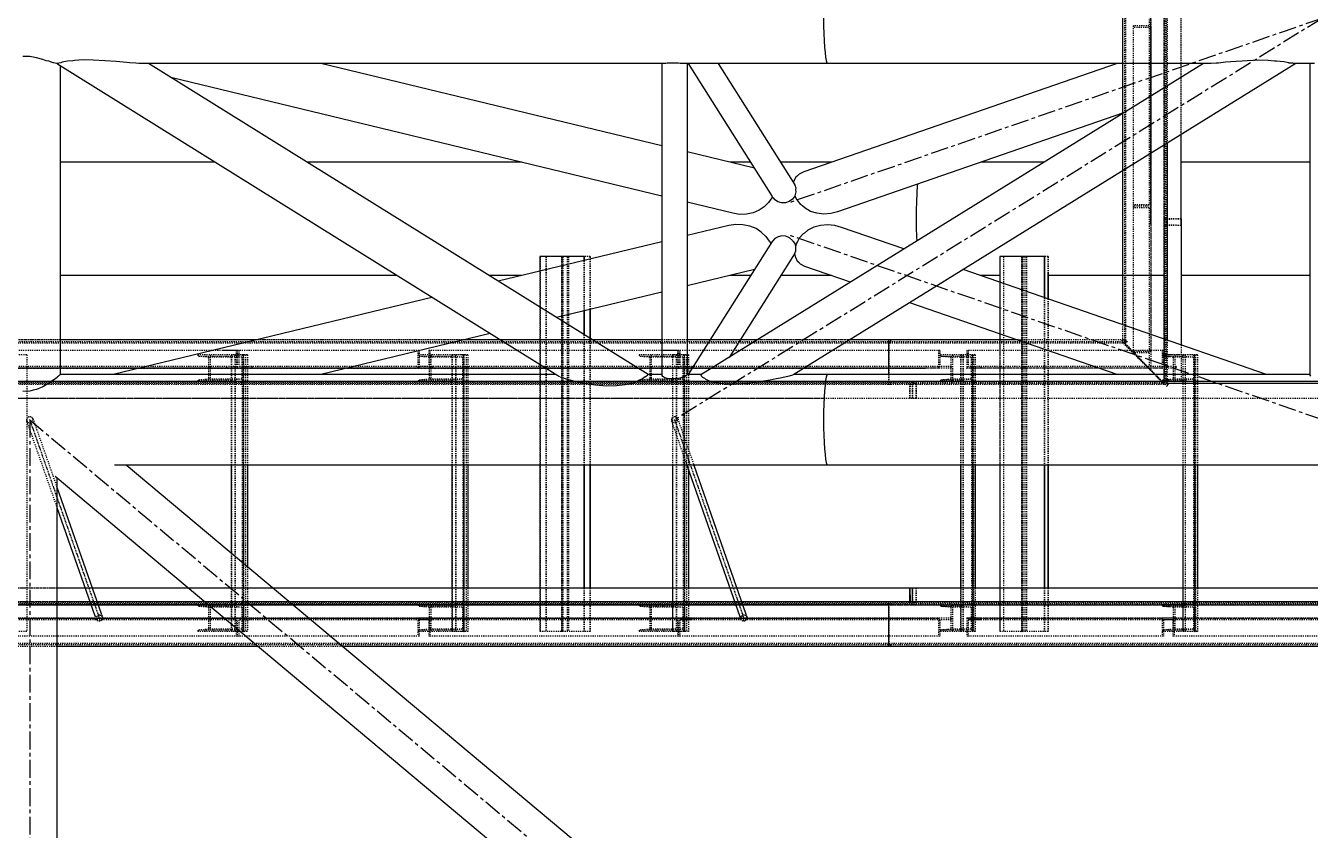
# Model space of a CAD drawing. Header units: millimetres. Extents: x 5143 to 30813, y 232 to 21408.
# Drawn here: x 10095 to 10670, y 3986 to 4347 of the extents above; entities that cross this region are included whole.
import ezdxf

# ---------------------------------------------------------------- set-up
doc = ezdxf.new("R2010")
doc.units = ezdxf.units.MM
doc.header["$LTSCALE"] = 0.25
for name, pattern in [('CENTER', [50.8, 31.75, -6.35, 6.35, -6.35]), ('XKITLINE00', [0]), ('XKITLINE02', [4, 2, -2]), ('XKITLINE03', [6, 3, -1, 1, -1])]:
    doc.linetypes.add(name, pattern=pattern)

msp = doc.modelspace()

# ---------------------------------------------------------------- linework, layer by layer
at = {"color": 1, "linetype": 'XKITLINE03'}
for p, q in [((10599, 4258.02), (10599, 5897.87)), ((10605, 4260.27), (10605, 5900.27)), ((10599.01, 4346.1), (10599.01, 4265.95)), ((10599.01, 4265.96), (10599.01, 4200.86)), ((10605.02, 4187.37), (10605.02, 4260.27)), ((10334.95, 4243.37), (10334.95, 4075.37)), ((10541.23, 4243.37), (10541.23, 4075.37)), ((10192.15, 4075.37), (10192.15, 4199.38)), ((10291.03, 4075.37), (10291.03, 4199.38)), ((10389.92, 4075.37), (10389.92, 4199.38)), ((10519.2, 4075.37), (10519.2, 4199.38)), ((10618.78, 4075.37), (10618.78, 4199.38)), ((9134.71, 4193.37), (10497.87, 4193.37)), ((10189.45, 4193.36), (10077.97, 4193.36)), ((10270.34, 4193.36), (10189.43, 4193.36)), ((10387.22, 4193.36), (10275.74, 4193.36)), ((10503.78, 4193.36), (10387.2, 4193.36)), ((10604, 4193.36), (10516.46, 4193.36)), ((10493.82, 4187.37), (9129.61, 4187.37)), ((10192.15, 4187.38), (10177.25, 4187.38)), ((10291.03, 4187.38), (10276.14, 4187.38)), ((10389.92, 4187.38), (10375.02, 4187.38)), ((11648.25, 4187.37), (10493.82, 4187.37)), ((10519.2, 4187.38), (10510.1, 4187.38)), ((10618.78, 4187.38), (10609.69, 4187.38)), ((10096.38, 4170.27), (10127.59, 4081.37)), ((10385.47, 4170.27), (10416.51, 4081.39)), ((9129.61, 4087.37), (10493.82, 4087.37)), ((10192.15, 4087.37), (10177.25, 4087.37)), ((10291.03, 4087.37), (10276.14, 4087.37)), ((10389.92, 4087.37), (10375.02, 4087.37)), ((10493.82, 4087.37), (11648.25, 4087.37)), ((10519.2, 4087.37), (10510.1, 4087.37)), ((10618.78, 4087.37), (10609.69, 4087.37)), ((9122.12, 4081.37), (10497.87, 4081.37)), ((10077.97, 4081.39), (10189.45, 4081.39)), ((10189.43, 4081.39), (10270.34, 4081.39)), ((10275.74, 4081.39), (10387.22, 4081.39)), ((10387.2, 4081.39), (10503.78, 4081.39)), ((10516.46, 4081.39), (10604, 4081.39)), ((10609.42, 4081.39), (10715.63, 4081.39))]:
    msp.add_line(p, q, dxfattribs=at)
at = {"color": 3, "linetype": 'XKITLINE02'}
for p, q in [((10605, 5900.27), (10605, 4257.26)), ((10605.85, 5900.07), (10605.85, 4257.47)), ((10612.5, 5897.39), (10612.5, 4260.15)), ((10586.3, 5888.14), (10586.3, 4204.83)), ((10587.15, 5888.14), (10587.15, 4205.79)), ((10587.68, 5887.3), (10587.69, 4203.68)), ((10604.92, 5887.3), (10604.92, 4186.75)), ((10605.45, 5888.14), (10605.45, 4187.82)), ((10586.3, 4370.57), (10586.3, 4307.64)), ((10606.3, 4370.57), (10606.3, 4294.24)), ((10612.5, 4370.57), (10612.5, 4257.39)), ((10598.21, 4352.68), (10598.21, 4346.76)), ((10598.21, 4352.68), (10598.21, 4266.61)), ((10599.01, 4352.68), (10599.01, 4343.74)), ((10599.01, 4352.68), (10599.01, 4265.95)), ((10598.21, 4346.76), (10591.01, 4346.76)), ((10591.01, 4346.76), (10591.01, 4343.74)), ((10591.01, 4346.76), (10591.01, 4265.95)), ((10599.01, 4346.1), (10591.01, 4346.1)), ((10586.3, 4307.52), (10586.3, 4281.85)), ((10599.01, 4272.54), (10598.21, 4272.54)), ((10598.21, 4266.61), (10591.01, 4266.61)), ((10591.01, 4265.96), (10591.01, 4265.31)), ((10599.01, 4265.96), (10591.01, 4265.96)), ((10591.01, 4265.96), (10591.01, 4200.21)), ((10599.01, 4265.95), (10591.01, 4265.95)), ((10598.21, 4265.31), (10591.01, 4265.31)), ((10598.21, 4265.31), (10598.21, 4259.46)), ((10598.21, 4265.31), (10598.21, 4194.36)), ((10599.01, 4265.96), (10599.01, 4259.46)), ((10599.01, 4265.96), (10599.01, 4194.36)), ((10599.01, 4259.46), (10598.21, 4259.46)), ((10612.5, 4260.27), (10605, 4260.27)), ((10605, 4260.27), (10605, 4257.26)), ((10612.5, 4257.26), (10605, 4257.26)), ((10605.02, 4260.27), (10605.02, 4187.37)), ((10612.52, 4260.27), (10605.02, 4260.27)), ((10612.5, 4260.15), (10605.85, 4260.07)), ((10605.85, 4260.07), (10605.85, 4257.47)), ((10612.5, 4257.39), (10605.85, 4257.47)), ((10605.87, 4260.27), (10605.87, 4187.37)), ((10612.5, 4258.76), (10612.5, 4257.26)), ((10325.21, 4243.37), (10325.21, 4075.37)), ((10327.74, 4243.37), (10327.74, 4075.37)), ((10327.89, 4243.37), (10327.89, 4075.37)), ((10334.78, 4243.37), (10334.78, 4075.37)), ((10335.42, 4243.37), (10335.42, 4075.37)), ((10337.31, 4243.37), (10337.31, 4075.37)), ((10337.95, 4243.37), (10337.95, 4075.37)), ((10347.67, 4243.37), (10344.84, 4243.37)), ((10344.84, 4241.61), (10344.84, 4219.08)), ((10344.99, 4241.64), (10344.99, 4219.11)), ((10347.52, 4243.37), (10347.52, 4219.73)), ((10347.67, 4243.37), (10347.67, 4219.76)), ((10531.36, 4243.37), (10531.36, 4075.37)), ((10532.91, 4243.37), (10532.91, 4075.37)), ((10533, 4243.37), (10533, 4075.37)), ((10541, 4243.37), (10541, 4075.37)), ((10541.65, 4243.37), (10541.65, 4075.37)), ((10542.54, 4243.37), (10542.54, 4075.37)), ((10543.19, 4243.37), (10543.19, 4075.37)), ((10552.92, 4243.37), (10551.19, 4243.37)), ((10552.83, 4243.37), (10552.83, 4236.02)), ((10552.92, 4243.37), (10552.92, 4235.78)), ((10325.06, 4236.83), (10325.06, 4149.97)), ((10531.27, 4231.96), (10531.27, 4208.78)), ((10551.19, 4225.06), (10551.19, 4149.97)), ((10551.28, 4225.03), (10551.28, 4149.97)), ((10552.83, 4224.5), (10552.83, 4149.97)), ((10552.92, 4224.47), (10552.92, 4149.97)), ((10481.46, 4204.69), (9136.74, 4204.69)), ((10482.26, 4205.22), (9138.29, 4205.22)), ((10482.26, 4206.07), (9151.09, 4206.07)), ((10110.03, 4206.07), (10082.73, 4206.07)), ((10291.05, 4206.07), (10197.86, 4206.07)), ((10348.62, 4206.07), (10307.33, 4206.07)), ((10344.84, 4208.43), (10344.84, 4149.97)), ((10344.99, 4208.34), (10344.99, 4149.97)), ((10347.52, 4206.76), (10347.52, 4149.97)), ((10347.67, 4206.67), (10347.67, 4149.97)), ((10391.17, 4206.07), (10379.77, 4206.07)), ((10414.84, 4206.07), (10401.36, 4206.07)), ((10463.99, 4206.07), (10422.54, 4206.07)), ((10482.26, 4205.22), (10481.46, 4204.69)), ((10482.26, 4205.22), (10481.46, 4204.69)), ((10481.46, 4204.69), (10481.46, 4187.46)), ((10481.46, 4204.69), (10481.46, 4187.46)), ((10587.38, 4204.69), (10481.46, 4204.69)), ((10482.26, 4206.07), (10482.26, 4205.22)), ((10482.26, 4206.07), (10482.26, 4205.22)), ((10588.44, 4205.22), (10482.26, 4205.22)), ((10531.27, 4206.07), (10531.27, 4149.97)), ((10587.63, 4206.07), (10539.1, 4206.07)), ((10605.06, 4186.07), (10585.85, 4206.07)), ((10587.15, 4205.79), (10586.3, 4206.63)), ((10606.3, 4185.19), (10586.3, 4204.83)), ((10587.15, 4205.79), (10587.69, 4203.68)), ((10588.44, 4205.22), (10587.38, 4204.69)), ((10603.93, 4187.46), (10587.38, 4204.69)), ((10587.63, 4206.07), (10588.44, 4205.22)), ((10606.3, 4205.99), (10606.3, 4185.19)), ((10606.3, 4205.99), (10606.3, 4186.98)), ((10188.96, 4201.36), (10077.48, 4201.36)), ((10095.05, 4199.38), (10087.83, 4199.38)), ((10095.05, 4199.38), (10095.05, 4075.37)), ((10192.15, 4199.38), (10171.81, 4199.38)), ((10171.81, 4199.38), (10171.81, 4198.7)), ((10186.71, 4198.7), (10171.81, 4198.7)), ((10176.56, 4198.31), (10171.81, 4198.7)), ((10177.25, 4199.38), (10177.25, 4187.38)), ((10189.45, 4201.36), (10183.16, 4201.36)), ((10186.71, 4199.38), (10186.71, 4149.97)), ((10193.94, 4199.38), (10186.71, 4199.38)), ((10186.71, 4199.38), (10186.71, 4198.7)), ((10191.46, 4198.31), (10186.71, 4198.7)), ((10186.81, 4199.38), (10186.81, 4075.37)), ((10188.4, 4199.38), (10188.4, 4075.37)), ((10188.5, 4199.38), (10188.5, 4075.37)), ((10188.96, 4201.36), (10188.96, 4194.16)), ((10270.99, 4201.36), (10189.43, 4201.36)), ((10189.43, 4201.36), (10189.43, 4193.36)), ((10189.45, 4201.36), (10189.45, 4193.36)), ((10190.09, 4201.36), (10190.09, 4194.16)), ((10191.62, 4199.38), (10191.62, 4075.37)), ((10192.15, 4199.38), (10192.15, 4149.97)), ((10192.15, 4199.38), (10192.15, 4187.38)), ((10193.09, 4199.38), (10193.09, 4075.37)), ((10193.94, 4199.38), (10193.94, 4149.97)), ((10270.99, 4201.36), (10270.34, 4201.36)), ((10270.34, 4201.36), (10270.34, 4193.36)), ((10291.03, 4199.38), (10270.7, 4199.38)), ((10270.7, 4199.38), (10270.7, 4198.7)), ((10285.59, 4198.7), (10270.7, 4198.7)), ((10275.44, 4198.31), (10270.7, 4198.7)), ((10270.99, 4201.36), (10270.99, 4194.16)), ((10386.73, 4201.36), (10275.25, 4201.36)), ((10275.25, 4201.36), (10275.25, 4194.16)), ((10275.74, 4201.36), (10275.74, 4193.36)), ((10276.14, 4199.38), (10276.14, 4187.38)), ((10285.59, 4199.38), (10285.59, 4198.7)), ((10285.59, 4199.38), (10285.59, 4149.97)), ((10292.82, 4199.38), (10285.59, 4199.38)), ((10290.34, 4198.31), (10285.59, 4198.7)), ((10285.7, 4199.38), (10285.7, 4075.37)), ((10287.28, 4199.38), (10287.28, 4075.37)), ((10287.38, 4199.38), (10287.38, 4075.37)), ((10290.5, 4199.38), (10290.5, 4075.37)), ((10291.03, 4199.38), (10291.03, 4187.38)), ((10291.03, 4199.38), (10291.03, 4149.97)), ((10291.97, 4199.38), (10291.97, 4075.37)), ((10292.82, 4199.38), (10292.82, 4149.97)), ((10389.92, 4199.38), (10369.58, 4199.38)), ((10369.58, 4199.38), (10369.58, 4198.7)), ((10384.48, 4198.7), (10369.58, 4198.7)), ((10374.33, 4198.31), (10369.58, 4198.7)), ((10375.02, 4199.38), (10375.02, 4187.38)), ((10387.22, 4201.36), (10380.86, 4201.36)), ((10384.48, 4199.38), (10384.48, 4149.97)), ((10391.71, 4199.38), (10384.48, 4199.38)), ((10384.48, 4199.38), (10384.48, 4198.7)), ((10389.23, 4198.31), (10384.48, 4198.7)), ((10384.58, 4199.38), (10384.58, 4075.37)), ((10386.17, 4199.38), (10386.17, 4075.37)), ((10386.27, 4199.38), (10386.27, 4075.37)), ((10386.73, 4201.36), (10386.73, 4194.16)), ((10504.35, 4201.36), (10387.2, 4201.36)), ((10387.2, 4201.36), (10387.2, 4193.36)), ((10387.22, 4201.36), (10387.22, 4193.36)), ((10387.77, 4201.36), (10387.77, 4194.16)), ((10389.38, 4199.38), (10389.38, 4075.37)), ((10389.92, 4199.38), (10389.92, 4149.97)), ((10389.92, 4199.38), (10389.92, 4187.38)), ((10390.85, 4199.38), (10390.85, 4075.37)), ((10391.71, 4199.38), (10391.71, 4147.88)), ((10504.35, 4201.36), (10503.78, 4201.36)), ((10503.78, 4201.36), (10503.78, 4193.36)), ((10504.35, 4201.36), (10504.35, 4194.16)), ((10519.2, 4199.38), (10504.62, 4199.38)), ((10504.62, 4199.38), (10504.62, 4198.7)), ((10513.72, 4198.7), (10504.62, 4198.7)), ((10509.4, 4198.31), (10504.62, 4198.7)), ((10510.1, 4199.38), (10510.1, 4187.38)), ((10513.72, 4199.38), (10513.72, 4149.97)), ((10520.29, 4199.38), (10513.72, 4199.38)), ((10513.72, 4199.38), (10513.72, 4198.7)), ((10518.5, 4198.31), (10513.72, 4198.7)), ((10513.78, 4199.38), (10513.78, 4075.37)), ((10514.75, 4199.38), (10514.75, 4075.37)), ((10514.81, 4199.38), (10514.81, 4075.37)), ((10604.63, 4201.36), (10516.46, 4201.36)), ((10516.46, 4201.36), (10516.46, 4193.36)), ((10517.09, 4201.36), (10517.09, 4194.16)), ((10518.6, 4199.38), (10518.6, 4075.37)), ((10519.2, 4199.38), (10519.2, 4149.97)), ((10519.2, 4199.38), (10519.2, 4187.38)), ((10519.49, 4199.38), (10519.49, 4075.37)), ((10520.29, 4199.38), (10520.29, 4149.97)), ((10604.92, 4186.75), (10587.69, 4203.68)), ((10599.01, 4200.86), (10591.01, 4200.86)), ((10598.21, 4200.21), (10591.01, 4200.21)), ((10604.63, 4201.36), (10604, 4201.36)), ((10604, 4201.36), (10604, 4193.36)), ((10618.78, 4199.38), (10604.21, 4199.38)), ((10613.06, 4199.38), (10604.21, 4199.38)), ((10604.21, 4199.38), (10604.21, 4198.7)), ((10613.3, 4198.7), (10604.21, 4198.7)), ((10608.99, 4198.31), (10604.21, 4198.7)), ((10604.63, 4201.36), (10604.63, 4194.16)), ((10609.69, 4199.38), (10609.69, 4187.38)), ((10612.52, 4203.84), (10612.52, 4187.37)), ((10613.3, 4199.38), (10613.3, 4198.7)), ((10613.3, 4199.38), (10613.3, 4149.97)), ((10619.87, 4199.38), (10613.3, 4199.38)), ((10618.08, 4198.31), (10613.3, 4198.7)), ((10613.37, 4199.38), (10613.37, 4075.37)), ((10614.33, 4199.38), (10614.33, 4075.37)), ((10614.4, 4199.38), (10614.4, 4075.37)), ((10618.18, 4199.38), (10618.18, 4075.37)), ((10618.78, 4199.38), (10618.78, 4187.38)), ((10618.78, 4199.38), (10618.78, 4149.97)), ((10619.08, 4199.38), (10619.08, 4075.37)), ((10619.87, 4199.38), (10619.87, 4149.97)), ((10188.96, 4194.16), (10073.05, 4194.16)), ((10189.45, 4193.36), (10073.05, 4193.36)), ((10181.91, 4193.36), (10077.97, 4193.36)), ((10191.46, 4198.31), (10176.56, 4198.31)), ((10176.56, 4198.31), (10176.56, 4188.44)), ((10184.53, 4194.16), (10184.53, 4193.36)), ((10188.96, 4194.16), (10184.53, 4194.16)), ((10276.9, 4193.36), (10189.43, 4193.36)), ((10276.9, 4194.16), (10190.09, 4194.16)), ((10191.46, 4198.31), (10191.46, 4188.44)), ((10195.99, 4194.16), (10195.99, 4193.36)), ((10276.9, 4193.36), (10270.34, 4193.36)), ((10386.73, 4194.16), (10270.82, 4194.16)), ((10270.82, 4194.16), (10270.82, 4193.36)), ((10387.22, 4193.36), (10270.82, 4193.36)), ((10276.9, 4194.16), (10270.99, 4194.16)), ((10290.34, 4198.31), (10275.44, 4198.31)), ((10275.44, 4198.31), (10275.44, 4188.44)), ((10380.05, 4193.36), (10275.74, 4193.36)), ((10276.9, 4194.16), (10276.9, 4193.36)), ((10290.34, 4198.31), (10290.34, 4188.44)), ((10389.23, 4198.31), (10374.33, 4198.31)), ((10374.33, 4198.31), (10374.33, 4188.44)), ((10382.3, 4194.16), (10382.3, 4193.36)), ((10386.73, 4194.16), (10382.3, 4194.16)), ((10509.51, 4193.36), (10387.2, 4193.36)), ((10509.51, 4194.16), (10387.77, 4194.16)), ((10389.23, 4198.31), (10389.23, 4188.44)), ((10392.92, 4194.16), (10392.92, 4193.36)), ((10509.51, 4193.36), (10503.78, 4193.36)), ((10509.51, 4194.16), (10504.35, 4194.16)), ((10518.5, 4198.31), (10509.4, 4198.31)), ((10509.4, 4198.31), (10509.4, 4188.44)), ((10509.51, 4194.16), (10509.51, 4193.36)), ((10597.98, 4193.36), (10516.46, 4193.36)), ((10610.28, 4194.16), (10517.09, 4194.16)), ((10518.5, 4198.31), (10518.5, 4188.44)), ((10522.74, 4194.16), (10522.74, 4193.36)), ((10610.28, 4194.16), (10597.17, 4194.16)), ((10610.28, 4193.36), (10597.98, 4193.36)), ((10599.01, 4194.36), (10598.21, 4194.36)), ((10618.08, 4198.31), (10608.99, 4198.31)), ((10608.99, 4198.31), (10608.99, 4188.44)), ((10610.28, 4194.16), (10610.28, 4193.36)), ((10618.08, 4198.31), (10618.08, 4188.44)), ((10481.46, 4187.46), (9118.85, 4187.46)), ((10482.26, 4186.92), (9119.29, 4186.92)), ((10493.82, 4187.37), (9126.63, 4187.37)), ((10481.36, 4187.37), (9126.63, 4187.37)), ((10176.56, 4188.44), (10171.81, 4188.06)), ((10186.71, 4188.06), (10171.81, 4188.06)), ((10171.81, 4188.06), (10171.81, 4187.38)), ((10192.15, 4187.38), (10171.81, 4187.38)), ((10191.46, 4188.44), (10176.56, 4188.44)), ((10191.46, 4188.44), (10186.71, 4188.06)), ((10186.71, 4188.06), (10186.71, 4187.38)), ((10275.44, 4188.44), (10270.7, 4188.06)), ((10285.59, 4188.06), (10270.7, 4188.06)), ((10270.7, 4188.06), (10270.7, 4187.38)), ((10291.03, 4187.38), (10270.7, 4187.38)), ((10290.34, 4188.44), (10275.44, 4188.44)), ((10290.34, 4188.44), (10285.59, 4188.06)), ((10285.59, 4188.06), (10285.59, 4187.38)), ((10374.33, 4188.44), (10369.58, 4188.06)), ((10384.48, 4188.06), (10369.58, 4188.06)), ((10369.58, 4188.06), (10369.58, 4187.38)), ((10389.92, 4187.38), (10369.58, 4187.38)), ((10389.23, 4188.44), (10374.33, 4188.44)), ((10389.23, 4188.44), (10384.48, 4188.06)), ((10384.48, 4188.06), (10384.48, 4187.38)), ((10481.36, 4190.57), (10481.36, 4186.07)), ((10481.36, 4190.57), (10481.36, 4186.07)), ((10482.26, 4186.92), (10481.46, 4187.46)), ((10482.26, 4186.92), (10481.46, 4187.46)), ((10603.93, 4187.46), (10481.46, 4187.46)), ((10482.26, 4186.92), (10482.26, 4186.07)), ((10482.26, 4186.92), (10482.26, 4186.07)), ((10606.01, 4186.92), (10482.26, 4186.92)), ((10490.84, 4187.37), (10490.84, 4179.87)), ((11636.37, 4187.37), (10492, 4187.37)), ((10492, 4187.37), (10492, 4179.87)), ((10493.82, 4187.37), (10493.82, 4179.87)), ((10493.82, 4187.37), (10493.82, 4179.87)), ((10509.4, 4188.44), (10504.62, 4188.06)), ((10513.72, 4188.06), (10504.62, 4188.06)), ((10504.62, 4188.06), (10504.62, 4187.38)), ((10519.2, 4187.38), (10504.62, 4187.38)), ((10518.5, 4188.44), (10509.4, 4188.44)), ((10518.5, 4188.44), (10513.72, 4188.06)), ((10513.72, 4188.06), (10513.72, 4187.38)), ((10606.01, 4186.92), (10603.93, 4187.46)), ((10608.99, 4188.44), (10604.21, 4188.06)), ((10613.3, 4188.06), (10604.21, 4188.06)), ((10604.21, 4188.06), (10604.21, 4187.38)), ((10618.78, 4187.38), (10604.21, 4187.38)), ((10605.45, 4187.82), (10604.92, 4186.75)), ((10612.52, 4187.37), (10605.02, 4187.37)), ((10606.3, 4186.98), (10605.45, 4187.82)), ((10606.01, 4186.92), (10606.83, 4186.07)), ((11641.67, 4187.37), (10606.3, 4187.37)), ((10618.08, 4188.44), (10608.99, 4188.44)), ((10618.08, 4188.44), (10613.3, 4188.06)), ((10613.3, 4188.06), (10613.3, 4187.38)), ((10482.26, 4186.07), (9117.29, 4186.07)), ((10493.61, 4186.52), (9126.73, 4186.52)), ((10606.83, 4186.07), (10481.36, 4186.07)), ((10491.04, 4186.52), (10490.97, 4179.87)), ((10492.13, 4186.52), (10492.08, 4179.87)), ((11634.04, 4186.52), (10492.13, 4186.52)), ((10493.61, 4186.52), (10493.69, 4179.87)), ((10493.69, 4186.52), (10493.74, 4179.87)), ((11641.69, 4186.52), (10606.3, 4186.52)), ((10493.82, 4179.87), (9126.63, 4179.87)), ((10452.49, 4179.87), (9126.63, 4179.87)), ((11642.97, 4179.87), (10492, 4179.87)), ((10493.82, 4179.87), (10493.69, 4179.87)), ((10095.3, 4171.16), (10094.94, 4170.52)), ((10094.94, 4170.52), (10094.96, 4169.8)), ((10094.96, 4169.8), (10095.36, 4169.22)), ((10094.96, 4169.8), (10108.56, 4131.05)), ((10095.96, 4171.57), (10095.3, 4171.16)), ((10096.73, 4171.63), (10095.96, 4171.57)), ((10097.4, 4171.33), (10096.73, 4171.63)), ((10097.4, 4171.33), (10097.76, 4170.81)), ((10097.83, 4170.03), (10097.46, 4169.39)), ((10097.76, 4170.81), (10097.81, 4170.75)), ((10097.81, 4170.75), (10097.83, 4170.03)), ((10097.81, 4170.75), (10108.56, 4140.1)), ((10384.39, 4171.16), (10384.03, 4170.52)), ((10384.03, 4170.52), (10384.05, 4169.8)), ((10384.05, 4169.8), (10384.45, 4169.22)), ((10384.05, 4169.8), (10390.97, 4149.97)), ((10385.05, 4171.57), (10384.39, 4171.16)), ((10385.82, 4171.63), (10385.05, 4171.57)), ((10386.49, 4171.33), (10385.82, 4171.63)), ((10386.49, 4171.33), (10386.9, 4170.75)), ((10386.92, 4170.03), (10386.55, 4169.39)), ((10386.9, 4170.75), (10386.92, 4170.03)), ((10386.9, 4170.75), (10394.15, 4149.97)), ((10096.04, 4168.92), (10095.36, 4169.22)), ((10096.81, 4168.98), (10096.04, 4168.92)), ((10097.46, 4169.39), (10096.81, 4168.98)), ((10385.13, 4168.92), (10384.45, 4169.22)), ((10385.9, 4168.98), (10385.13, 4168.92)), ((10386.55, 4169.39), (10385.9, 4168.98)), ((10186.71, 4110.53), (10186.71, 4075.37)), ((10192.15, 4105.97), (10192.15, 4075.37)), ((10193.94, 4104.48), (10193.94, 4075.37)), ((10493.82, 4094.87), (9254.12, 4094.87)), ((10108.56, 4094.87), (10084.2, 4094.87)), ((10124.44, 4094.87), (10121.26, 4094.87)), ((10205.4, 4094.87), (10167.45, 4094.87)), ((10285.59, 4094.87), (10285.59, 4075.37)), ((10291.03, 4094.87), (10291.03, 4075.37)), ((10292.82, 4094.87), (10292.82, 4075.37)), ((10325.06, 4094.87), (10325.06, 4075.37)), ((10344.84, 4094.87), (10344.84, 4075.37)), ((10344.99, 4094.87), (10344.99, 4075.37)), ((10347.52, 4094.87), (10347.52, 4075.37)), ((10347.67, 4094.87), (10347.67, 4075.37)), ((10384.48, 4094.87), (10384.48, 4075.37)), ((10389.92, 4094.87), (10389.92, 4075.37)), ((10391.71, 4094.87), (10391.71, 4075.37)), ((10413.39, 4094.87), (10410.22, 4094.87)), ((10492.08, 4094.87), (10492, 4094.87)), ((10493.69, 4094.87), (10492, 4094.87)), ((10492.08, 4094.87), (10492.13, 4088.22)), ((10493.69, 4094.87), (10493.61, 4088.22)), ((10493.74, 4094.87), (10493.69, 4088.22)), ((10493.82, 4094.87), (10493.74, 4094.87)), ((10493.82, 4094.87), (10493.82, 4087.37)), ((10493.82, 4094.87), (10493.82, 4087.37)), ((10513.72, 4094.87), (10513.72, 4075.37)), ((10519.2, 4094.87), (10519.2, 4075.37)), ((10520.29, 4094.87), (10520.29, 4075.37)), ((10531.27, 4094.87), (10531.27, 4075.37)), ((10551.19, 4094.87), (10551.19, 4075.37)), ((10551.28, 4094.87), (10551.28, 4075.37)), ((10552.83, 4094.87), (10552.83, 4075.37)), ((10552.92, 4094.87), (10552.92, 4075.37)), ((10613.3, 4094.87), (10613.3, 4075.37)), ((10618.78, 4094.87), (10618.78, 4075.37)), ((10619.87, 4094.87), (10619.87, 4075.37)), ((10481.46, 4087.29), (9120.42, 4087.29)), ((10482.26, 4087.82), (9120.92, 4087.82)), ((10493.82, 4087.37), (9126.63, 4087.37)), ((10493.61, 4088.22), (9126.73, 4088.22)), ((10482.26, 4088.67), (9256.31, 4088.67)), ((10108.56, 4088.67), (10084.2, 4088.67)), ((10126.62, 4088.67), (10123.44, 4088.67)), ((10128.43, 4083.52), (10129.02, 4081.85)), ((10184.37, 4087.37), (10171.81, 4087.37)), ((10171.81, 4087.37), (10171.81, 4086.69)), ((10186.71, 4086.69), (10171.81, 4086.69)), ((10176.56, 4086.31), (10171.81, 4086.69)), ((10212.81, 4088.67), (10174.86, 4088.67)), ((10191.46, 4086.31), (10176.56, 4086.31)), ((10176.56, 4086.31), (10176.56, 4076.44)), ((10192.15, 4087.37), (10177.12, 4087.37)), ((10177.25, 4087.37), (10177.25, 4075.37)), ((10186.71, 4087.37), (10186.71, 4086.69)), ((10191.46, 4086.31), (10186.71, 4086.69)), ((10191.46, 4086.31), (10191.46, 4076.44)), ((10192.15, 4087.37), (10192.15, 4075.37)), ((10291.03, 4087.37), (10270.7, 4087.37)), ((10270.7, 4087.37), (10270.7, 4086.69)), ((10285.59, 4086.69), (10270.7, 4086.69)), ((10275.44, 4086.31), (10270.7, 4086.69)), ((10290.34, 4086.31), (10275.44, 4086.31)), ((10275.44, 4086.31), (10275.44, 4076.44)), ((10276.14, 4087.37), (10276.14, 4075.37)), ((10285.59, 4087.37), (10285.59, 4086.69)), ((10290.34, 4086.31), (10285.59, 4086.69)), ((10290.34, 4086.31), (10290.34, 4076.44)), ((10291.03, 4087.37), (10291.03, 4075.37)), ((10389.92, 4087.37), (10369.58, 4087.37)), ((10369.58, 4087.37), (10369.58, 4086.69)), ((10384.48, 4086.69), (10369.58, 4086.69)), ((10374.33, 4086.31), (10369.58, 4086.69)), ((10389.23, 4086.31), (10374.33, 4086.31)), ((10374.33, 4086.31), (10374.33, 4076.44)), ((10375.02, 4087.37), (10375.02, 4075.37)), ((10384.48, 4087.37), (10384.48, 4086.69)), ((10389.23, 4086.31), (10384.48, 4086.69)), ((10389.23, 4086.31), (10389.23, 4076.44)), ((10389.92, 4087.37), (10389.92, 4075.37)), ((10415.56, 4088.67), (10412.38, 4088.67)), ((10482.26, 4087.82), (10481.46, 4087.29)), ((10482.26, 4087.82), (10481.46, 4087.29)), ((10481.46, 4087.29), (10481.46, 4070.06)), ((11649.64, 4087.29), (10481.46, 4087.29)), ((10481.46, 4087.29), (10481.46, 4070.06)), ((10482.26, 4088.67), (10482.26, 4087.82)), ((10482.26, 4088.67), (10482.26, 4087.82)), ((11650.11, 4087.82), (10482.26, 4087.82)), ((10490.84, 4088.67), (10490.84, 4087.37)), ((10491.04, 4088.67), (10491.04, 4088.22)), ((10492, 4088.67), (10492, 4087.37)), ((11659.14, 4087.37), (10492, 4087.37)), ((11658.89, 4088.22), (10492.13, 4088.22)), ((10519.2, 4087.37), (10504.62, 4087.37)), ((10504.62, 4087.37), (10504.62, 4086.69)), ((10513.72, 4086.69), (10504.62, 4086.69)), ((10509.4, 4086.31), (10504.62, 4086.69)), ((10518.5, 4086.31), (10509.4, 4086.31)), ((10509.4, 4086.31), (10509.4, 4076.44)), ((10510.1, 4087.37), (10510.1, 4075.37)), ((10513.72, 4087.37), (10513.72, 4086.69)), ((10518.5, 4086.31), (10513.72, 4086.69)), ((10518.5, 4086.31), (10518.5, 4076.44)), ((10519.2, 4087.37), (10519.2, 4075.37)), ((10618.78, 4087.37), (10604.21, 4087.37)), ((10604.21, 4087.37), (10604.21, 4086.69)), ((10613.3, 4086.69), (10604.21, 4086.69)), ((10608.99, 4086.31), (10604.21, 4086.69)), ((10618.08, 4086.31), (10608.99, 4086.31)), ((10608.99, 4086.31), (10608.99, 4076.44)), ((10609.69, 4087.37), (10609.69, 4075.37)), ((10613.3, 4087.37), (10613.3, 4086.69)), ((10618.08, 4086.31), (10613.3, 4086.69)), ((10618.08, 4086.31), (10618.08, 4076.44)), ((10618.78, 4087.37), (10618.78, 4075.37)), ((10189.45, 4081.39), (10073.05, 4081.39)), ((10188.96, 4080.59), (10073.05, 4080.59)), ((10125.64, 4082.41), (10126.17, 4080.9)), ((10126.51, 4082.26), (10126.15, 4081.62)), ((10126.15, 4081.62), (10126.17, 4080.9)), ((10126.17, 4080.9), (10126.57, 4080.32)), ((10127.17, 4082.67), (10126.51, 4082.26)), ((10127.25, 4080.02), (10126.57, 4080.32)), ((10127.94, 4082.73), (10127.17, 4082.67)), ((10128.02, 4080.08), (10127.25, 4080.02)), ((10128.61, 4082.43), (10127.94, 4082.73)), ((10128.67, 4080.49), (10128.02, 4080.08)), ((10128.61, 4082.43), (10129.02, 4081.85)), ((10129.04, 4081.13), (10128.67, 4080.49)), ((10129.02, 4081.85), (10129.04, 4081.13)), ((10184.53, 4081.39), (10184.53, 4080.59)), ((10188.96, 4080.59), (10188.96, 4073.39)), ((10195.99, 4081.39), (10189.43, 4081.39)), ((10189.43, 4081.39), (10189.43, 4073.39)), ((10276.9, 4081.39), (10189.43, 4081.39)), ((10189.45, 4081.39), (10189.45, 4073.39)), ((10195.99, 4080.59), (10190.09, 4080.59)), ((10190.09, 4080.59), (10190.09, 4073.39)), ((10276.9, 4080.59), (10190.09, 4080.59)), ((10195.99, 4081.39), (10195.99, 4080.59)), ((10270.34, 4081.39), (10270.34, 4073.39)), ((10275.74, 4081.39), (10270.82, 4081.39)), ((10270.82, 4081.39), (10270.82, 4080.59)), ((10387.22, 4081.39), (10270.82, 4081.39)), ((10275.25, 4080.59), (10270.82, 4080.59)), ((10386.73, 4080.59), (10270.82, 4080.59)), ((10270.99, 4080.59), (10270.99, 4073.39)), ((10275.25, 4080.59), (10275.25, 4073.39)), ((10275.74, 4081.39), (10275.74, 4073.39)), ((10276.9, 4081.39), (10276.9, 4080.59)), ((10382.3, 4081.39), (10382.3, 4080.59)), ((10386.73, 4080.59), (10386.73, 4073.39)), ((10392.92, 4081.39), (10387.2, 4081.39)), ((10387.2, 4081.39), (10387.2, 4073.39)), ((10509.51, 4081.39), (10387.2, 4081.39)), ((10387.22, 4081.39), (10387.22, 4073.39)), ((10392.92, 4080.59), (10387.77, 4080.59)), ((10387.77, 4080.59), (10387.77, 4073.39)), ((10509.51, 4080.59), (10387.77, 4080.59)), ((10392.92, 4081.39), (10392.92, 4080.59)), ((10414.68, 4082.1), (10415.09, 4080.92)), ((10415.43, 4082.28), (10415.07, 4081.63)), ((10415.07, 4081.63), (10415.09, 4080.92)), ((10415.09, 4080.92), (10415.49, 4080.34)), ((10416.09, 4082.69), (10415.43, 4082.28)), ((10416.17, 4080.03), (10415.49, 4080.34)), ((10416.86, 4082.75), (10416.09, 4082.69)), ((10416.94, 4080.1), (10416.17, 4080.03)), ((10417.53, 4082.45), (10416.86, 4082.75)), ((10417.59, 4080.5), (10416.94, 4080.1)), ((10417.47, 4083.21), (10417.94, 4081.86)), ((10417.53, 4082.45), (10417.94, 4081.86)), ((10417.96, 4081.15), (10417.59, 4080.5)), ((10417.94, 4081.86), (10417.96, 4081.15)), ((10503.78, 4081.39), (10503.78, 4073.39)), ((10504.35, 4080.59), (10504.35, 4073.39)), ((10509.51, 4081.39), (10509.51, 4080.59)), ((10522.74, 4081.39), (10516.46, 4081.39)), ((10516.46, 4081.39), (10516.46, 4073.39)), ((10610.28, 4081.39), (10516.46, 4081.39)), ((10522.74, 4080.59), (10517.09, 4080.59)), ((10517.09, 4080.59), (10517.09, 4073.39)), ((10610.28, 4080.59), (10517.09, 4080.59)), ((10522.74, 4081.39), (10522.74, 4080.59)), ((10604, 4081.39), (10604, 4073.39)), ((10609.42, 4081.39), (10604.14, 4081.39)), ((10604.14, 4081.39), (10604.14, 4080.59)), ((10715.63, 4081.39), (10604.14, 4081.39)), ((10608.9, 4080.59), (10604.14, 4080.59)), ((10715.1, 4080.59), (10604.14, 4080.59)), ((10604.63, 4080.59), (10604.63, 4073.39)), ((10608.9, 4080.59), (10608.9, 4073.39)), ((10609.42, 4081.39), (10609.42, 4073.39)), ((10610.28, 4081.39), (10610.28, 4080.59)), ((10189.45, 4073.39), (10077.48, 4073.39)), ((10095.05, 4075.37), (10087.83, 4075.37)), ((10176.56, 4076.44), (10171.81, 4076.05)), ((10186.71, 4076.05), (10171.81, 4076.05)), ((10171.81, 4076.05), (10171.81, 4075.37)), ((10192.15, 4075.37), (10171.81, 4075.37)), ((10191.46, 4076.44), (10176.56, 4076.44)), ((10191.46, 4076.44), (10186.71, 4076.05)), ((10186.71, 4076.05), (10186.71, 4075.37)), ((10193.94, 4075.37), (10186.71, 4075.37)), ((10190.09, 4073.39), (10189.43, 4073.39)), ((10270.99, 4073.39), (10189.43, 4073.39)), ((10275.44, 4076.44), (10270.7, 4076.05)), ((10285.59, 4076.05), (10270.7, 4076.05)), ((10270.7, 4076.05), (10270.7, 4075.37)), ((10291.03, 4075.37), (10270.7, 4075.37)), ((10275.74, 4073.39), (10275.25, 4073.39)), ((10387.22, 4073.39), (10275.25, 4073.39)), ((10290.34, 4076.44), (10275.44, 4076.44)), ((10290.34, 4076.44), (10285.59, 4076.05)), ((10285.59, 4076.05), (10285.59, 4075.37)), ((10292.82, 4075.37), (10285.59, 4075.37)), ((10347.67, 4075.37), (10325.06, 4075.37)), ((10374.33, 4076.44), (10369.58, 4076.05)), ((10384.48, 4076.05), (10369.58, 4076.05)), ((10369.58, 4076.05), (10369.58, 4075.37)), ((10389.92, 4075.37), (10369.58, 4075.37)), ((10389.23, 4076.44), (10374.33, 4076.44)), ((10389.23, 4076.44), (10384.48, 4076.05)), ((10384.48, 4076.05), (10384.48, 4075.37)), ((10391.71, 4075.37), (10384.48, 4075.37)), ((10387.77, 4073.39), (10387.2, 4073.39)), ((10504.35, 4073.39), (10387.2, 4073.39)), ((10509.4, 4076.44), (10504.62, 4076.05)), ((10513.72, 4076.05), (10504.62, 4076.05)), ((10504.62, 4076.05), (10504.62, 4075.37)), ((10519.2, 4075.37), (10504.62, 4075.37)), ((10518.5, 4076.44), (10509.4, 4076.44)), ((10518.5, 4076.44), (10513.72, 4076.05)), ((10513.72, 4076.05), (10513.72, 4075.37)), ((10520.29, 4075.37), (10513.72, 4075.37)), ((10517.09, 4073.39), (10516.46, 4073.39)), ((10604.63, 4073.39), (10516.46, 4073.39)), ((10552.92, 4075.37), (10531.27, 4075.37)), ((10608.99, 4076.44), (10604.21, 4076.05)), ((10613.3, 4076.05), (10604.21, 4076.05)), ((10604.21, 4076.05), (10604.21, 4075.37)), ((10618.78, 4075.37), (10604.21, 4075.37)), ((10609.42, 4073.39), (10608.9, 4073.39)), ((10715.63, 4073.39), (10608.9, 4073.39)), ((10618.08, 4076.44), (10608.99, 4076.44)), ((10618.08, 4076.44), (10613.3, 4076.05)), ((10613.3, 4076.05), (10613.3, 4075.37)), ((10619.87, 4075.37), (10613.3, 4075.37)), ((10481.46, 4070.06), (9120.42, 4070.06)), ((10482.26, 4069.52), (9120.92, 4069.52)), ((10108.56, 4068.67), (10084.2, 4068.67)), ((10236.69, 4068.67), (10198.74, 4068.67)), ((10482.26, 4068.67), (10481.36, 4068.67)), ((10482.26, 4069.52), (10481.46, 4070.06)), ((11653.17, 4070.06), (10481.46, 4070.06)), ((10482.26, 4069.52), (10481.46, 4070.06)), ((10482.26, 4069.52), (10482.26, 4068.67)), ((11653.86, 4069.52), (10482.26, 4069.52)), ((10482.26, 4069.52), (10482.26, 4068.67))]:
    msp.add_line(p, q, dxfattribs=at)
at = {"color": 8, "linetype": 'CENTER'}
for p, q in [((10676.04, 4350.27), (10385.47, 4170.27)), ((10676.04, 4350.27), (10437.62, 4267.77)), ((10676.04, 4170.27), (10437.62, 4252.77)), ((10096.38, 4170.27), (11840, 2710.27)), ((10096.38, 4170.27), (10096.38, 2710.27))]:
    msp.add_line(p, q, dxfattribs=at)
at = {"color": 8, "linetype": 'XKITLINE00'}
for p, q in [((10452.26, 4350.27), (10452.29, 4346.75)), ((10452.29, 4346.75), (10452.37, 4343.33)), ((10452.37, 4343.33), (10452.51, 4340.12)), ((10452.51, 4340.12), (10452.7, 4337.23)), ((10452.7, 4337.23), (10452.92, 4334.72)), ((10096.38, 4333.01), (10093.35, 4333.1)), ((10097.88, 4332.69), (10096.38, 4333.01)), ((10099.42, 4332.48), (10097.88, 4332.69)), ((10102.3, 4331.73), (10099.42, 4332.48)), ((10103.72, 4331.16), (10102.3, 4331.73)), ((10104.89, 4330.9), (10103.72, 4331.16)), ((10106.93, 4330.21), (10104.89, 4330.9)), ((10113.27, 4330.92), (10110.96, 4330.49)), ((10115.75, 4331.14), (10113.27, 4330.92)), ((10116.43, 4331.26), (10115.75, 4331.14)), ((10120.27, 4331.51), (10116.43, 4331.26)), ((10124.88, 4331.47), (10120.27, 4331.51)), ((10130.03, 4331.15), (10124.88, 4331.47)), ((10130.16, 4331.14), (10130.03, 4331.15)), ((10135.06, 4330.82), (10130.16, 4331.14)), ((10452.92, 4334.72), (10453.19, 4332.69)), ((10453.19, 4332.69), (10453.48, 4331.2)), ((10453.48, 4331.2), (10453.8, 4330.28)), ((10453.48, 4331.2), (10453.79, 4330.28)), ((10639.99, 4330.98), (10637.22, 4330.85)), ((10642.25, 4331.17), (10639.99, 4330.98)), ((10647.19, 4331.35), (10642.25, 4331.17)), ((10651.61, 4331.25), (10647.19, 4331.35)), ((10654.38, 4330.98), (10651.61, 4331.25)), ((10655.35, 4330.93), (10654.38, 4330.98)), ((10658.54, 4330.6), (10655.35, 4330.93)), ((10107.05, 4330.2), (10106.93, 4330.21)), ((10108.55, 4329.95), (10107.05, 4330.2)), ((10108.84, 4329.97), (10108.38, 4329.97)), ((10108.68, 4329.84), (10108.55, 4329.95)), ((10109.42, 4330.12), (10108.59, 4329.91)), ((10108.68, 4329.84), (10109.22, 4329.26)), ((10333.12, 4190.01), (10108.85, 4329.66)), ((10109.02, 4329.54), (10108.94, 4329.56)), ((10109.62, 4329.16), (10109.22, 4329.26)), ((10110.29, 4330.2), (10109.42, 4330.12)), ((10110.03, 4328.92), (10110.03, 4190.55)), ((10110.96, 4330.49), (10110.29, 4330.2)), ((10139.92, 4330.36), (10135.06, 4330.82)), ((10141.13, 4330.2), (10139.92, 4330.36)), ((10143.92, 4330.07), (10141.13, 4330.2)), ((10146.73, 4329.87), (10143.92, 4330.07)), ((10381.57, 4329.97), (10145.26, 4329.97)), ((10146.68, 4329.97), (10146.19, 4329.91)), ((10146.98, 4329.89), (10146.73, 4329.87)), ((10147.62, 4329.97), (10146.98, 4329.89)), ((10373.62, 4190.51), (10149.63, 4329.97)), ((10379.77, 4293.03), (10226.94, 4329.97)), ((10379.77, 4329.97), (10379.77, 4190.17)), ((10380.61, 4329.87), (10380.05, 4329.96)), ((10380.86, 4329.91), (10380.43, 4329.97)), ((10380.86, 4329.92), (10380.61, 4329.87)), ((10382.12, 4330.02), (10380.86, 4329.92)), ((10383.71, 4330.07), (10382.12, 4330.02)), ((10385.47, 4330.07), (10383.71, 4330.07)), ((10387.23, 4330.02), (10385.47, 4330.07)), ((10388.82, 4329.92), (10387.23, 4330.02)), ((10454.12, 4329.97), (10388.02, 4329.97)), ((10389.28, 4329.87), (10388.82, 4329.92)), ((10389.76, 4329.97), (10389.06, 4329.9)), ((10390.08, 4329.95), (10389.28, 4329.87)), ((10390.23, 4329.97), (10390.08, 4329.95)), ((10391.17, 4329.97), (10391.17, 4190.45)), ((10391.58, 4329.97), (10429.29, 4270.31)), ((10622.55, 4329.97), (10397.27, 4190.42)), ((10405.03, 4329.97), (10439.41, 4275.58)), ((10664, 4329.97), (10438.98, 4190.58)), ((10583.89, 4329.97), (10443.42, 4281.37)), ((10454.12, 4329.97), (10453.79, 4330.28)), ((10454.12, 4329.97), (10453.8, 4330.28)), ((10625.99, 4329.97), (10454.12, 4329.97)), ((10624.48, 4329.88), (10623.9, 4329.97)), ((10625.29, 4329.94), (10624.48, 4329.88)), ((10625.16, 4329.93), (10624.89, 4329.97)), ((10628.32, 4330.09), (10625.29, 4329.94)), ((10629.26, 4330.12), (10628.32, 4330.09)), ((10632.5, 4330.48), (10629.26, 4330.12)), ((10637.22, 4330.85), (10632.5, 4330.48)), ((10660.84, 4330.16), (10658.54, 4330.6)), ((10660.92, 4330.12), (10660.84, 4330.16)), ((10662.71, 4329.99), (10660.92, 4330.12)), ((10663.32, 4329.88), (10662.71, 4329.99)), ((10672.4, 4329.97), (10662.78, 4329.97)), ((10663.83, 4329.96), (10663.32, 4329.88)), ((10670.34, 4329.97), (10670.34, 4190.24)), ((10379.77, 4270.5), (10159.71, 4323.7)), ((10586.73, 4307.78), (10458.51, 4263.42)), ((10179.49, 4285.67), (10110.03, 4285.67)), ((10316.99, 4285.67), (10220.78, 4285.67)), ((10421.28, 4282.99), (10391.17, 4290.27)), ((10419.58, 4285.67), (10410.18, 4285.67)), ((10455.87, 4285.67), (10433.03, 4285.67)), ((10551.04, 4285.67), (10522.84, 4285.67)), ((10605, 4285.67), (10604.73, 4285.67)), ((10670.34, 4285.67), (10612.5, 4285.67)), ((10439.91, 4279.05), (10438.93, 4277.35)), ((10440.52, 4279.57), (10439.91, 4279.05)), ((10441.39, 4280.4), (10440.52, 4279.57)), ((10443.42, 4281.37), (10441.39, 4280.4)), ((10438.84, 4276.72), (10438.79, 4276.55)), ((10438.93, 4277.35), (10438.84, 4276.72)), ((10439.41, 4275.58), (10439.45, 4275.41)), ((10439.45, 4275.41), (10439.79, 4274.19)), ((10439.79, 4274.19), (10439.76, 4273.25)), ((10494.26, 4275.2), (10494.07, 4271.81)), ((10494.31, 4275.8), (10494.26, 4275.2)), ((10411.62, 4262.8), (10391.17, 4267.74)), ((10427.63, 4267.58), (10425.79, 4265.9)), ((10429.11, 4269.73), (10427.63, 4267.58)), ((10429.37, 4270.2), (10429.11, 4269.73)), ((10429.29, 4270.31), (10429.44, 4270.1)), ((10429.44, 4270.1), (10429.74, 4269.71)), ((10429.74, 4269.71), (10430.34, 4268.92)), ((10431.75, 4267.96), (10430.34, 4268.92)), ((10433.42, 4267.48), (10431.75, 4267.96)), ((10435.19, 4267.54), (10433.42, 4267.48)), ((10436.88, 4268.11), (10435.19, 4267.54)), ((10438.32, 4269.16), (10436.88, 4268.11)), ((10438.73, 4269.71), (10438.32, 4269.16)), ((10439.28, 4270.4), (10438.73, 4269.71)), ((10439.36, 4270.6), (10439.28, 4270.4)), ((10439.78, 4272.48), (10439.36, 4270.6)), ((10439.37, 4270.59), (10439.76, 4269.9)), ((10439.76, 4273.25), (10439.78, 4272.48)), ((10439.76, 4269.9), (10440.25, 4268.79)), ((10440.25, 4268.79), (10441.88, 4266.77)), ((10493.93, 4268.12), (10493.85, 4264.25)), ((10494.07, 4271.81), (10493.93, 4268.12)), ((10414.64, 4262.32), (10411.62, 4262.8)), ((10417.71, 4262.4), (10414.64, 4262.32)), ((10420.65, 4263.01), (10417.71, 4262.4)), ((10423.33, 4264.13), (10420.65, 4263.01)), ((10425.61, 4265.7), (10423.33, 4264.13)), ((10425.79, 4265.9), (10425.61, 4265.7)), ((10442.76, 4266.09), (10441.88, 4266.77)), ((10443.95, 4265.03), (10442.76, 4266.09)), ((10446.43, 4263.68), (10443.95, 4265.03)), ((10449.27, 4262.81), (10446.43, 4263.68)), ((10452.33, 4262.47), (10449.27, 4262.81)), ((10455.47, 4262.68), (10452.33, 4262.47)), ((10458.51, 4263.42), (10455.47, 4262.68)), ((10493.85, 4264.25), (10493.82, 4260.27)), ((10409.81, 4257.32), (10391.17, 4252.81)), ((10412.96, 4257.77), (10409.81, 4257.32)), ((10416.15, 4257.69), (10412.96, 4257.77)), ((10419.2, 4257.07), (10416.15, 4257.69)), ((10421.98, 4255.94), (10419.2, 4257.07)), ((10447.9, 4256.52), (10445.29, 4255.24)), ((10450.87, 4257.31), (10447.9, 4256.52)), ((10454.04, 4257.58), (10450.87, 4257.31)), ((10457.27, 4257.3), (10454.04, 4257.58)), ((10460.38, 4256.49), (10457.27, 4257.3)), ((10488.32, 4246.82), (10460.38, 4256.49)), ((10493.82, 4260.27), (10493.85, 4256.3)), ((10493.85, 4256.3), (10493.93, 4252.43)), ((10424.33, 4254.36), (10421.98, 4255.94)), ((10424.33, 4254.36), (10424.5, 4254.17)), ((10426.42, 4252.47), (10424.5, 4254.17)), ((10426.42, 4252.47), (10427.93, 4250.38)), ((10427.93, 4250.38), (10427.97, 4250.34)), ((10427.97, 4250.34), (10428.62, 4249.2)), ((10429.4, 4250.37), (10429.25, 4250.2)), ((10430.37, 4251.46), (10429.4, 4250.37)), ((10431.85, 4252.3), (10430.37, 4251.46)), ((10433.56, 4252.66), (10431.85, 4252.3)), ((10435.32, 4252.48), (10433.56, 4252.66)), ((10436.97, 4251.78), (10435.32, 4252.48)), ((10438.33, 4250.65), (10436.97, 4251.78)), ((10438.33, 4250.65), (10438.51, 4250.37)), ((10438.51, 4250.37), (10439.32, 4249.22)), ((10441.36, 4251.59), (10440.63, 4250.15)), ((10443.13, 4253.55), (10441.36, 4251.59)), ((10443.67, 4253.93), (10443.13, 4253.55)), ((10445.29, 4255.24), (10443.67, 4253.93)), ((10493.93, 4252.43), (10494.01, 4250.35)), ((10379.77, 4250.05), (10306.46, 4232.33)), ((10429.25, 4250.2), (10391.56, 4190.57)), ((10439.21, 4244.63), (10409.89, 4198.24)), ((10439.36, 4245.06), (10439.21, 4244.63)), ((10439.3, 4244.84), (10439.61, 4243.41)), ((10439.32, 4249.22), (10439.63, 4248.2)), ((10439.68, 4245.9), (10439.36, 4245.06)), ((10439.63, 4248.2), (10439.74, 4247.53)), ((10440.15, 4249.42), (10439.68, 4247.93)), ((10439.72, 4247.18), (10439.68, 4245.9)), ((10439.74, 4247.53), (10439.72, 4247.18)), ((10440.63, 4250.15), (10440.15, 4249.42)), ((10439.61, 4243.41), (10439.63, 4243.09)), ((10439.63, 4243.09), (10440.5, 4241.39)), ((10441.33, 4240.63), (10440.5, 4241.39)), ((10441.33, 4240.63), (10441.92, 4240.01)), ((10443.88, 4239.02), (10441.92, 4240.01)), ((10464.31, 4231.95), (10443.88, 4239.02)), ((10261.07, 4234.87), (10110.03, 4234.87)), ((10316.99, 4234.87), (10302.37, 4234.87)), ((10421.26, 4237.55), (10391.17, 4230.28)), ((10419.56, 4234.87), (10410.18, 4234.87)), ((10455.87, 4234.87), (10433.05, 4234.87)), ((10650.86, 4190.57), (10514.91, 4237.62)), ((10531.27, 4234.87), (10522.84, 4234.87)), ((10605.02, 4234.87), (10552.92, 4234.87)), ((10670.34, 4234.87), (10612.52, 4234.87)), ((10379.77, 4227.52), (10332.52, 4216.1)), ((10276.71, 4225.14), (10133.75, 4190.57)), ((10583.89, 4190.57), (10490.91, 4222.75)), ((10302.78, 4208.91), (10226.94, 4190.57)), ((10106.95, 4188.02), (10104.89, 4186.56)), ((10107.05, 4188.07), (10106.95, 4188.02)), ((10108.68, 4189.27), (10107.05, 4188.07)), ((10108.86, 4189.5), (10108.68, 4189.27)), ((10109.69, 4190.12), (10108.86, 4189.5)), ((10109.81, 4190.39), (10109.69, 4190.12)), ((10110.03, 4190.55), (10109.81, 4190.39)), ((10332.22, 4190.57), (10110.03, 4190.57)), ((10334.07, 4189.5), (10333.12, 4190.01)), ((10336.99, 4188.42), (10334.32, 4189.36)), ((10338.68, 4188.02), (10336.99, 4188.42)), ((10340.73, 4187.42), (10338.68, 4188.02)), ((10345.22, 4186.5), (10340.73, 4187.42)), ((10369.08, 4187.67), (10366.55, 4186.68)), ((10369.54, 4188.02), (10369.08, 4187.67)), ((10371.09, 4188.62), (10369.54, 4188.02)), ((10372.23, 4189.5), (10371.09, 4188.62)), ((10372.39, 4189.55), (10372.23, 4189.5)), ((10373.3, 4190.15), (10372.39, 4189.55)), ((10373.62, 4190.51), (10373.26, 4190.39)), ((10373.26, 4190.39), (10373.3, 4190.15)), ((10379.77, 4190.57), (10373.52, 4190.57)), ((10379.77, 4190.17), (10380.05, 4189.73)), ((10380.61, 4189.48), (10380.05, 4189.73)), ((10380.86, 4189.28), (10380.61, 4189.48)), ((10382.12, 4188.82), (10380.86, 4189.28)), ((10383.71, 4188.58), (10382.12, 4188.82)), ((10385.47, 4188.57), (10383.71, 4188.58)), ((10387.23, 4188.8), (10385.47, 4188.57)), ((10388.82, 4189.25), (10387.23, 4188.8)), ((10389.29, 4189.48), (10388.82, 4189.25)), ((10390.08, 4189.71), (10389.29, 4189.48)), ((10390.89, 4190.14), (10390.08, 4189.71)), ((10391.04, 4190.38), (10390.89, 4190.14)), ((10391.17, 4190.45), (10391.04, 4190.38)), ((10397.52, 4190.57), (10391.17, 4190.57)), ((10397.27, 4190.42), (10397.43, 4189.96)), ((10397.61, 4189.9), (10397.43, 4189.96)), ((10397.61, 4189.9), (10398.09, 4189.2)), ((10399.33, 4188.64), (10398.09, 4189.2)), ((10399.33, 4188.64), (10399.56, 4188.38)), ((10401.65, 4187.47), (10399.56, 4188.38)), ((10404.72, 4186.82), (10401.65, 4187.47)), ((10423.35, 4187.22), (10419.62, 4186.82)), ((10428.4, 4188.04), (10423.35, 4187.22)), ((10431.09, 4188.64), (10428.4, 4188.04)), ((10432.86, 4188.93), (10431.09, 4188.64)), ((10436.29, 4189.73), (10432.86, 4188.93)), ((10436.8, 4189.9), (10436.29, 4189.73)), ((10438.32, 4190.26), (10436.8, 4189.9)), ((10438.91, 4190.57), (10438.32, 4190.26)), ((10438.98, 4190.58), (10438.91, 4190.57)), ((10454.11, 4190.57), (10438.97, 4190.57)), ((10453.18, 4187.86), (10452.92, 4185.83)), ((10453.48, 4189.35), (10453.18, 4187.86)), ((10453.79, 4190.27), (10453.48, 4189.35)), ((10453.79, 4190.27), (10453.48, 4189.35)), ((10454.11, 4190.57), (10453.79, 4190.27)), ((10454.11, 4190.57), (10453.79, 4190.27)), ((10670.34, 4190.57), (10454.11, 4190.57)), ((10670.34, 4190.24), (10670.62, 4189.8)), ((10096.38, 4183.06), (10093.35, 4182.94)), ((10097.9, 4183.51), (10096.38, 4183.06)), ((10099.42, 4183.85), (10097.9, 4183.51)), ((10102.3, 4185.06), (10099.42, 4183.85)), ((10103.74, 4186.01), (10102.3, 4185.06)), ((10104.89, 4186.56), (10103.74, 4186.01)), ((10348.89, 4186.01), (10345.22, 4186.5)), ((10350.02, 4185.82), (10348.89, 4186.01)), ((10354.93, 4185.4), (10350.02, 4185.82)), ((10359.4, 4185.45), (10354.93, 4185.4)), ((10363.2, 4185.97), (10359.4, 4185.45)), ((10363.31, 4186.01), (10363.2, 4185.97)), ((10366.55, 4186.68), (10363.31, 4186.01)), ((10408.42, 4186.32), (10404.72, 4186.82)), ((10412.95, 4186.24), (10408.42, 4186.32)), ((10418.1, 4186.6), (10412.95, 4186.24)), ((10419.62, 4186.82), (10418.1, 4186.6)), ((10452.69, 4183.32), (10452.51, 4180.42)), ((10452.92, 4185.83), (10452.69, 4183.32)), ((10452.37, 4177.22), (10452.29, 4173.8)), ((10452.51, 4180.42), (10452.37, 4177.22)), ((10452.29, 4173.8), (10452.26, 4170.27)), ((10452.26, 4170.27), (10452.29, 4166.75)), ((10452.29, 4166.75), (10452.37, 4163.33)), ((10452.37, 4163.33), (10452.51, 4160.12)), ((10452.51, 4160.12), (10452.69, 4157.23)), ((10452.69, 4157.23), (10452.92, 4154.72)), ((10452.92, 4154.72), (10453.18, 4152.69)), ((10453.18, 4152.69), (10453.48, 4151.2)), ((10454.11, 4149.97), (10134.34, 4149.97)), ((10968.19, 3456.16), (10139.6, 4149.97)), ((10453.48, 4151.2), (10453.79, 4150.28)), ((10453.48, 4151.2), (10453.79, 4150.28)), ((10454.11, 4149.97), (10453.79, 4150.28)), ((10454.11, 4149.97), (10453.79, 4150.28)), ((11718.3, 4149.97), (10454.11, 4149.97)), ((10949.21, 3440.27), (10107.79, 4144.83)), ((10108.56, 4144.19), (10108.56, 2736.36))]:
    msp.add_line(p, q, dxfattribs=at)
at = {"color": 7, "linetype": 'XKITLINE00'}
for p, q in [((10586.3, 4307.64), (10586.3, 4307.52)), ((10612.5, 4298.07), (10612.5, 4258.76)), ((10606.3, 4294.24), (10606.3, 4205.99)), ((10586.3, 4281.85), (10586.3, 4212.91)), ((10612.52, 4260.27), (10612.52, 4203.84)), ((10344.99, 4243.37), (10325.06, 4243.37)), ((10325.06, 4243.37), (10325.06, 4236.83)), ((10344.84, 4243.37), (10344.84, 4241.61)), ((10344.99, 4243.37), (10344.99, 4241.64)), ((10551.28, 4243.37), (10531.27, 4243.37)), ((10531.27, 4243.37), (10531.27, 4231.96)), ((10551.19, 4243.37), (10551.19, 4225.06)), ((10551.28, 4243.37), (10551.28, 4225.03)), ((10552.83, 4236.02), (10552.83, 4224.5)), ((10552.92, 4235.78), (10552.92, 4224.47)), ((10344.84, 4219.08), (10344.84, 4208.43)), ((10344.99, 4219.11), (10344.99, 4208.34)), ((10347.52, 4219.73), (10347.52, 4206.76)), ((10347.67, 4219.76), (10347.67, 4206.67)), ((10197.86, 4206.07), (10110.03, 4206.07)), ((10307.33, 4206.07), (10291.05, 4206.07)), ((10379.77, 4206.07), (10348.62, 4206.07)), ((10401.36, 4206.07), (10391.17, 4206.07)), ((10422.54, 4206.07), (10414.84, 4206.07)), ((10481.36, 4206.07), (10463.99, 4206.07)), ((10481.36, 4206.07), (10481.36, 4190.57)), ((10539.1, 4206.07), (10481.36, 4206.07)), ((10481.36, 4206.07), (10481.36, 4190.57)), ((10531.27, 4208.78), (10531.27, 4206.07)), ((10186.71, 4149.97), (10186.71, 4110.53)), ((10192.15, 4149.97), (10192.15, 4105.97)), ((10193.94, 4149.97), (10193.94, 4104.48)), ((10285.59, 4149.97), (10285.59, 4094.87)), ((10291.03, 4149.97), (10291.03, 4094.87)), ((10292.82, 4149.97), (10292.82, 4094.87)), ((10325.06, 4149.97), (10325.06, 4094.87)), ((10344.84, 4149.97), (10344.84, 4094.87)), ((10344.99, 4149.97), (10344.99, 4094.87)), ((10347.52, 4149.97), (10347.52, 4094.87)), ((10347.67, 4149.97), (10347.67, 4094.87)), ((10384.48, 4149.97), (10384.48, 4094.87)), ((10389.92, 4149.97), (10389.92, 4094.87)), ((10390.97, 4149.97), (10414.68, 4082.1)), ((10391.71, 4147.88), (10391.71, 4094.87)), ((10394.15, 4149.97), (10417.47, 4083.21)), ((10513.72, 4149.97), (10513.72, 4094.87)), ((10519.2, 4149.97), (10519.2, 4094.87)), ((10520.29, 4149.97), (10520.29, 4094.87)), ((10531.27, 4149.97), (10531.27, 4094.87)), ((10551.19, 4149.97), (10551.19, 4094.87)), ((10551.28, 4149.97), (10551.28, 4094.87)), ((10552.83, 4149.97), (10552.83, 4094.87)), ((10552.92, 4149.97), (10552.92, 4094.87)), ((10613.3, 4149.97), (10613.3, 4094.87)), ((10618.78, 4149.97), (10618.78, 4094.87)), ((10619.87, 4149.97), (10619.87, 4094.87)), ((10108.56, 4140.1), (10128.43, 4083.52)), ((10108.56, 4131.05), (10125.64, 4082.41)), ((10121.26, 4094.87), (10108.56, 4094.87)), ((10167.45, 4094.87), (10124.44, 4094.87)), ((10410.22, 4094.87), (10205.4, 4094.87)), ((10492, 4094.87), (10413.39, 4094.87)), ((10490.84, 4094.87), (10490.84, 4088.67)), ((10490.96, 4094.87), (10491.04, 4088.67)), ((10492, 4094.87), (10492, 4088.67)), ((10690.64, 4094.87), (10492, 4094.87)), ((10123.44, 4088.67), (10108.56, 4088.67)), ((10174.86, 4088.67), (10126.62, 4088.67)), ((10412.38, 4088.67), (10212.81, 4088.67)), ((10481.36, 4088.67), (10415.56, 4088.67)), ((10691.97, 4088.67), (10481.36, 4088.67)), ((10481.36, 4088.67), (10481.36, 4068.67)), ((10481.36, 4088.67), (10481.36, 4068.67)), ((10198.74, 4068.67), (10108.56, 4068.67)), ((10481.36, 4068.67), (10236.69, 4068.67)), ((11653.41, 4068.67), (10481.36, 4068.67))]:
    msp.add_line(p, q, dxfattribs=at)
at = {"color": 1, "linetype": 'XKITLINE00'}
for centre in [(10599.01, 4346.1), (10599.01, 4265.96), (10599.01, 4265.95), (10599, 4258.02), (10605, 4260.27), (10605.02, 4260.27), (10334.95, 4243.37), (10541.23, 4243.37), (10192.15, 4199.38), (10291.03, 4199.38), (10389.92, 4199.38), (10519.2, 4199.38), (10599.01, 4200.86), (10618.78, 4199.38), (10189.43, 4193.36), (10189.45, 4193.36), (10270.34, 4193.36), (10275.74, 4193.36), (10387.2, 4193.36), (10387.22, 4193.36), (10497.87, 4193.37), (10503.78, 4193.36), (10516.46, 4193.36), (10604, 4193.36), (10177.25, 4187.38), (10192.15, 4187.38), (10276.14, 4187.38), (10291.03, 4187.38), (10375.02, 4187.38), (10389.92, 4187.38), (10493.82, 4187.37), (10493.82, 4187.37), (10510.1, 4187.38), (10519.2, 4187.38), (10605.02, 4187.37), (10609.69, 4187.38), (10618.78, 4187.38), (10096.38, 4170.27), (10385.47, 4170.27), (10177.25, 4087.37), (10192.15, 4087.37), (10276.14, 4087.37), (10291.03, 4087.37), (10375.02, 4087.37), (10389.92, 4087.37), (10493.82, 4087.37), (10493.82, 4087.37), (10510.1, 4087.37), (10519.2, 4087.37), (10609.69, 4087.37), (10618.78, 4087.37), (10127.59, 4081.37), (10189.43, 4081.39), (10189.45, 4081.39), (10270.34, 4081.39), (10275.74, 4081.39), (10387.2, 4081.39), (10387.22, 4081.39), (10416.51, 4081.39), (10497.87, 4081.37), (10503.78, 4081.39), (10516.46, 4081.39), (10604, 4081.39), (10609.42, 4081.39), (10192.15, 4075.37), (10291.03, 4075.37), (10334.95, 4075.37), (10389.92, 4075.37), (10519.2, 4075.37), (10541.23, 4075.37), (10618.78, 4075.37)]:
    msp.add_circle(centre, 0.05, dxfattribs=at)
at = {"color": 8, "linetype": 'XKITLINE00'}
for centre in [(10437.62, 4267.77), (10437.62, 4252.77), (10096.38, 4170.27), (10096.38, 4170.27), (10385.47, 4170.27)]:
    msp.add_circle(centre, 0.05, dxfattribs=at)

doc.saveas('drawing.dxf')
